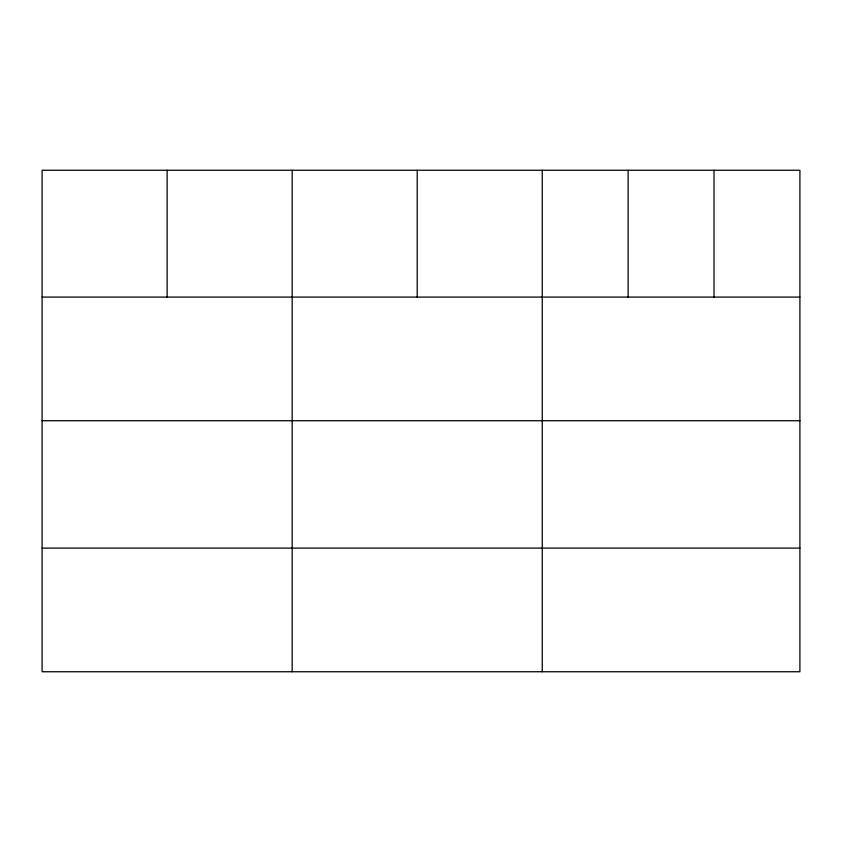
<?xml version="1.0" encoding="UTF-8"?>
<svg xmlns="http://www.w3.org/2000/svg" width="842" height="842" viewBox="0 0 842 842"><rect width="100%" height="100%" fill="white"/><g stroke="black" fill="none" stroke-linecap="round" stroke-linejoin="round"><path stroke-width="1.26" d="M799.9 420.726L799.9 170.252L42.1 170.252L42.1 671.748L799.9 671.748L799.9 420.726L42.1 420.726M42.1 297.089L799.9 297.089M42.1 548.11L799.9 548.11M714.016 170.252L714.016 297.089M628.132 170.252L628.132 297.089M542.248 170.252L542.248 671.748M417.211 170.252L417.211 297.089M292.174 170.252L292.174 671.748M167.137 170.252L167.137 297.089"/></g></svg>
